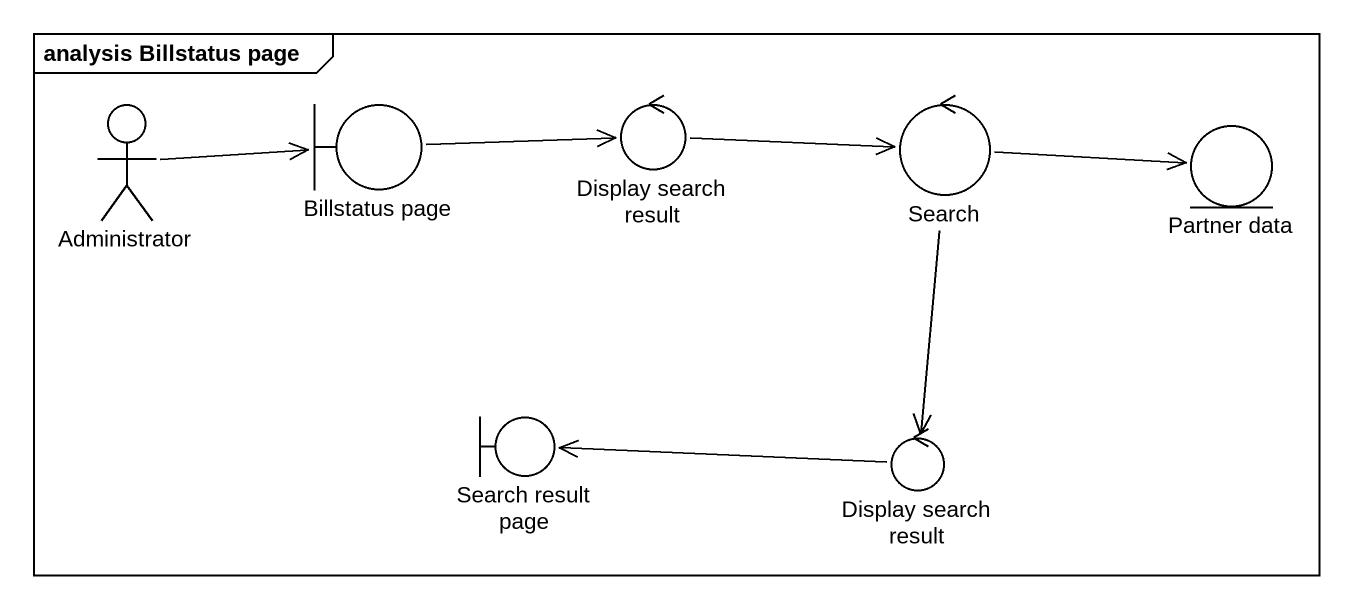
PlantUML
@startuml
mainframe analysis Billstatus page
actor Administrator
boundary "Billstatus page" as Billstatus_page
control "Display search result" as Display_search_result
control Search
entity "Partner data" as Partner_data
boundary "Search result page" as Search_result_page
control "Display search result" as Display_search_result_2
Administrator -right-> Billstatus_page
Billstatus_page -right-> Display_search_result
Display_search_result -right-> Search
Search -right-> Partner_data
Search --> Display_search_result_2
Display_search_result_2 -left-> Search_result_page
@enduml
